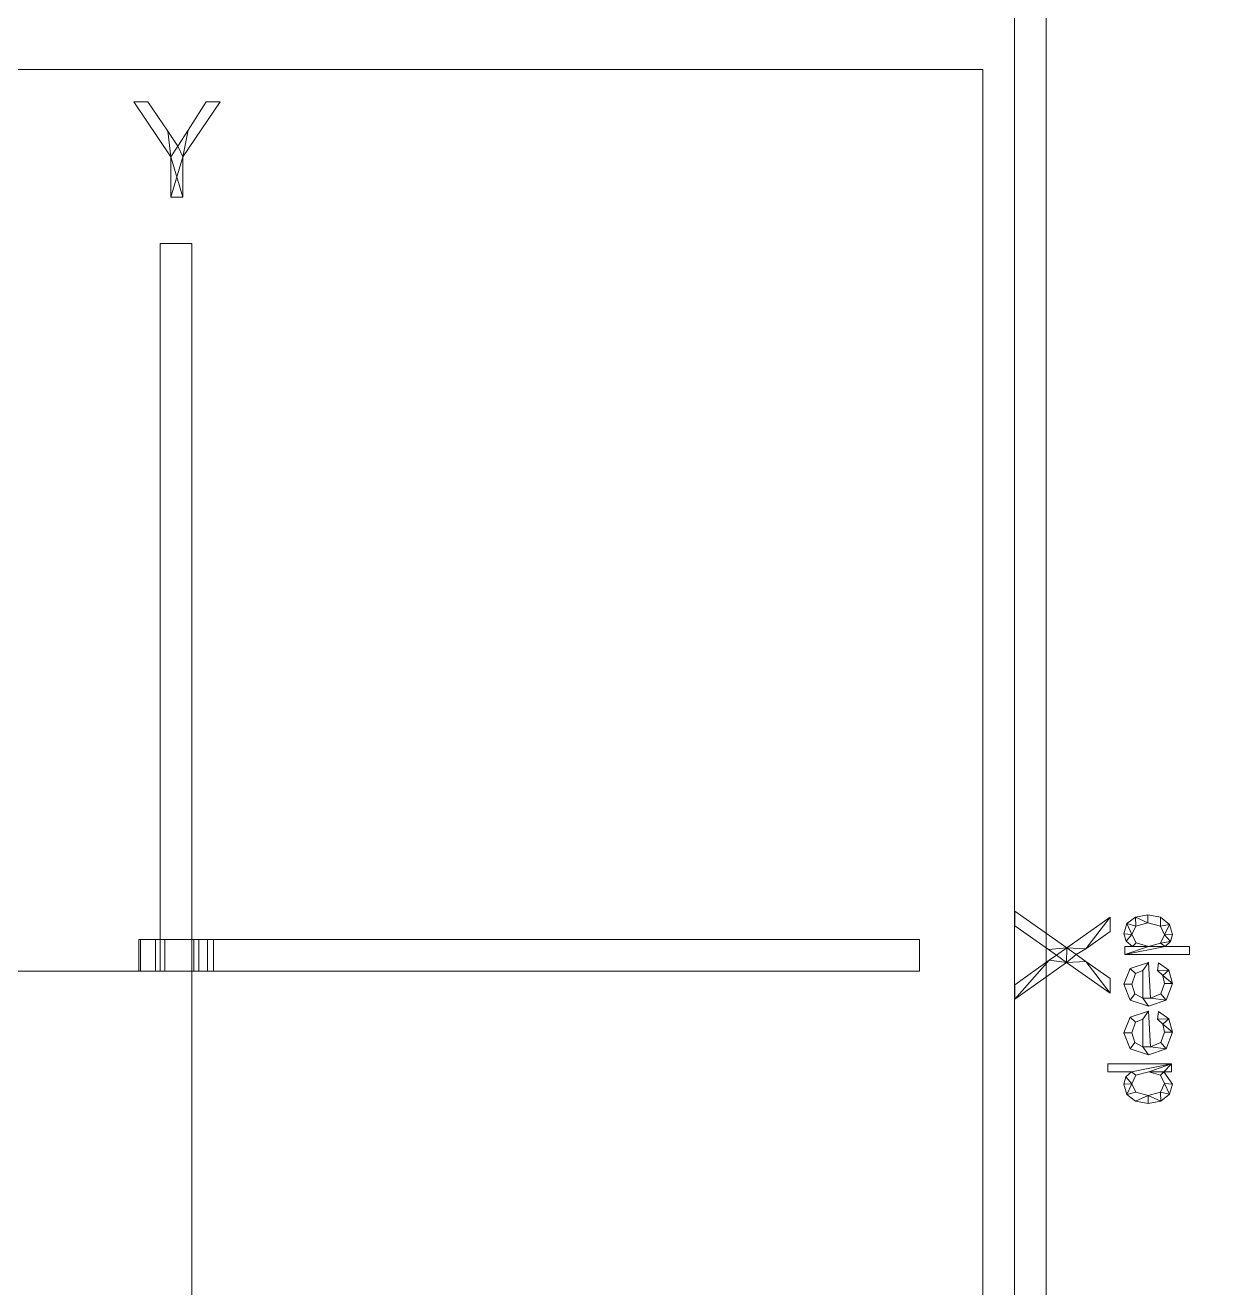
# Model space of a CAD drawing. Header units: millimetres. Extents: x -152400 to 152400, y -152400 to 152400.
# Drawn here: x 677.4 to 1058.4, y 4860 to 5258.9 of the extents above; entities that cross this region are included whole.
import ezdxf

# ---------------------------------------------------------------- set-up
doc = ezdxf.new("R2010")
doc.units = ezdxf.units.MM
doc.layers.add('A-FLOR', color=192, linetype='Continuous', lineweight=15)
doc.layers.add('A-GENM', color=13, linetype='Continuous', lineweight=9)

# ---------------------------------------------------------------- blocks, each defined once
blk = doc.blocks.new('db74ce14813eb0d5c54c8992806b22fb846ee34c - db74ce14813eb0d5c54c8992806b22fb846ee34c-2050854-Cover Sheet View')
at = {"layer": 'A-GENM'}
mesh = blk.add_polyface(dxfattribs=at)
corners = [(280, 1085, 870), (-280, 1085, 870), (-280, -1085, 870), (280, -1085, 870)]
mesh.append_faces([[corners[k] for k in face] for face in [(2, 3, 0, 1)]])
mesh = blk.add_polyface(dxfattribs=at)
corners = [(280, 1085), (280, -1085), (-280, -1085), (-280, 1085)]
mesh.append_faces([[corners[k] for k in face] for face in [(1, 2, 3, 0)]])
mesh = blk.add_polyface(dxfattribs=at)
corners = [(290, -1085, 900), (290, 1085, 900), (-280, 1085, 900), (-280, -1085, 900)]
mesh.append_faces([[corners[k] for k in face] for face in [(2, 3, 0, 1)]])
mesh = blk.add_polyface(dxfattribs=at)
corners = [(290, -1085, 870), (-280, -1085, 870), (-280, 1085, 870), (290, 1085, 870)]
mesh.append_faces([[corners[k] for k in face] for face in [(1, 2, 3, 0)]])
mesh = blk.add_polyface(dxfattribs=at)
corners = [(280, 1085, 870), (280, -1085, 870), (280, -1085), (280, 1085)]
mesh.append_faces([[corners[k] for k in face] for face in [(3, 0, 1, 2)]])
mesh = blk.add_polyface(dxfattribs=at)
corners = [(290, 1085, 900), (290, -1085, 900), (290, -1085, 870), (290, 1085, 870)]
mesh.append_faces([[corners[k] for k in face] for face in [(0, 1, 2, 3)]])
mesh = blk.add_polyface(dxfattribs=at)
corners = [(280, 0, 870), (280, 0, 80), (280, -1085, 80), (280, -1085, 870)]
mesh.append_faces([[corners[k] for k in face] for face in [(2, 3, 0, 1)]])
mesh = blk.add_polyface(dxfattribs=at)
corners = [(290, -1085, 870), (290, 0, 870), (280, 0, 870), (280, -1085, 870)]
mesh.append_faces([[corners[k] for k in face] for face in [(0, 1, 2, 3)]])
mesh = blk.add_polyface(dxfattribs=at)
corners = [(290, 0, 80), (290, -1085, 80), (280, -1085, 80), (280, 0, 80)]
mesh.append_faces([[corners[k] for k in face] for face in [(0, 1, 2, 3)]])
mesh = blk.add_polyface(dxfattribs=at)
corners = [(290, 0, 870), (290, -1085, 870), (290, -1085, 80), (290, 0, 80)]
mesh.append_faces([[corners[k] for k in face] for face in [(3, 0, 1, 2)]])
blk = doc.blocks.new('Default_XYZ_box - Default_XYZ_box-2050858-Cover Sheet View')
at = {"layer": 'A-GENM'}
for p, q in [((0, -270), (0, 230)), ((-230, 0), (230, 0)), ((0, 0, 190), (0, 0, -210))]:
    blk.add_line(p, q, dxfattribs=at)
at = {"layer": 'A-GENM', "transparency": 33554458}
mesh = blk.add_polyface(dxfattribs=at)
corners = [(250, 285, 40), (-250, 285, 40), (-250, -285, 40), (250, -285, 40)]
mesh.append_faces([[corners[k] for k in face] for face in [(2, 3, 0, 1)]])
mesh = blk.add_polyface(dxfattribs=at)
corners = [(250, 285), (250, -285), (-250, -285), (-250, 285)]
mesh.append_faces([[corners[k] for k in face] for face in [(1, 2, 3, 0)]])
mesh = blk.add_polyface(dxfattribs=at)
corners = [(-250, 285, 40), (250, 285, 40), (250, 285), (-250, 285)]
mesh.append_faces([[corners[k] for k in face] for face in [(0, 1, 2, 3)]])
mesh = blk.add_polyface(dxfattribs=at)
corners = [(250, 285, 40), (250, -285, 40), (250, -285), (250, 285)]
mesh.append_faces([[corners[k] for k in face] for face in [(0, 1, 2, 3)]])
at = {"layer": 'A-GENM'}
mesh = blk.add_polyface(dxfattribs=at)
corners = [(-6.57, 244.57, 10), (-2.8, 244.57, 10), (-2.8, 257.34, 10), (8.97, 274.71, 10), (4.53, 274.71, 10), (-1.18, 265.77, 10), (-4.4, 260.7, 10), (-7.61, 265.43, 10), (-13.9, 274.71, 10), (-18.34, 274.71, 10), (-6.57, 257.34, 10)]
mesh.append_faces([[corners[k] for k in face] for face in [(2, 0, 1)]], dxfattribs={"vtx0": -1})
mesh.append_faces([[corners[k] for k in face] for face in [(6, 2, 5)]], dxfattribs={"vtx0": -1, "vtx1": -1})
mesh.append_faces([[corners[k] for k in face] for face in [(10, 6, 7)]], dxfattribs={"vtx0": -1, "vtx2": -1})
mesh.append_faces([[corners[k] for k in face] for face in [(10, 0, 2, 6)]], dxfattribs={"vtx1": -1, "vtx2": -1, "vtx3": -1})
mesh.append_faces([[corners[k] for k in face] for face in [(3, 4, 5, 2)]], dxfattribs={"vtx2": -1})
mesh.append_faces([[corners[k] for k in face] for face in [(7, 8, 9, 10)]], dxfattribs={"vtx3": -1})
mesh = blk.add_polyface(dxfattribs=at)
corners = [(-6.57, 244.57), (-6.57, 257.34), (-18.34, 274.71), (-13.9, 274.71), (-7.61, 265.43), (-4.4, 260.7), (-1.18, 265.77), (4.53, 274.71), (8.97, 274.71), (-2.8, 257.34), (-2.8, 244.57)]
mesh.append_faces([[corners[k] for k in face] for face in [(1, 10, 0)]], dxfattribs={"vtx0": -1})
mesh.append_faces([[corners[k] for k in face] for face in [(5, 1, 4)]], dxfattribs={"vtx0": -1, "vtx1": -1})
mesh.append_faces([[corners[k] for k in face] for face in [(9, 5, 6)]], dxfattribs={"vtx0": -1, "vtx2": -1})
mesh.append_faces([[corners[k] for k in face] for face in [(9, 10, 1, 5)]], dxfattribs={"vtx1": -1, "vtx2": -1, "vtx3": -1})
mesh.append_faces([[corners[k] for k in face] for face in [(2, 3, 4, 1)]], dxfattribs={"vtx2": -1})
mesh.append_faces([[corners[k] for k in face] for face in [(6, 7, 8, 9)]], dxfattribs={"vtx3": -1})
mesh = blk.add_polyface(dxfattribs=at)
corners = [(-18.34, 274.71, 10), (-13.9, 274.71, 10), (-13.9, 274.71), (-18.34, 274.71)]
mesh.append_faces([[corners[k] for k in face] for face in [(0, 1, 2, 3)]])
mesh = blk.add_polyface(dxfattribs=at)
corners = [(-6.57, 257.34, 10), (-18.34, 274.71, 10), (-18.34, 274.71), (-6.57, 257.34)]
mesh.append_faces([[corners[k] for k in face] for face in [(0, 1, 2, 3)]])
mesh = blk.add_polyface(dxfattribs=at)
corners = [(-13.9, 274.71, 10), (-7.61, 265.43, 10), (-7.61, 265.43), (-13.9, 274.71)]
mesh.append_faces([[corners[k] for k in face] for face in [(0, 1, 2, 3)]])
mesh = blk.add_polyface(dxfattribs=at)
corners = [(8.97, 274.71, 10), (-2.8, 257.34, 10), (-2.8, 257.34), (8.97, 274.71)]
mesh.append_faces([[corners[k] for k in face] for face in [(0, 1, 2, 3)]])
mesh = blk.add_polyface(dxfattribs=at)
corners = [(-1.18, 265.77, 10), (4.53, 274.71, 10), (4.53, 274.71), (-1.18, 265.77)]
mesh.append_faces([[corners[k] for k in face] for face in [(0, 1, 2, 3)]])
mesh = blk.add_polyface(dxfattribs=at)
corners = [(4.53, 274.71, 10), (8.97, 274.71, 10), (8.97, 274.71), (4.53, 274.71)]
mesh.append_faces([[corners[k] for k in face] for face in [(3, 0, 1, 2)]])
mesh = blk.add_polyface(dxfattribs=at)
corners = [(-7.61, 265.43, 10), (-4.4, 260.7, 10), (-4.4, 260.7), (-7.61, 265.43)]
mesh.append_faces([[corners[k] for k in face] for face in [(3, 0, 1, 2)]])
mesh = blk.add_polyface(dxfattribs=at)
corners = [(-4.4, 260.7, 10), (-1.18, 265.77, 10), (-1.18, 265.77), (-4.4, 260.7)]
mesh.append_faces([[corners[k] for k in face] for face in [(3, 0, 1, 2)]])
mesh = blk.add_polyface(dxfattribs=at)
corners = [(-6.57, 244.57, 10), (-6.57, 257.34, 10), (-6.57, 257.34), (-6.57, 244.57)]
mesh.append_faces([[corners[k] for k in face] for face in [(0, 1, 2, 3)]])
mesh = blk.add_polyface(dxfattribs=at)
corners = [(-2.8, 257.34, 10), (-2.8, 244.57, 10), (-2.8, 244.57), (-2.8, 257.34)]
mesh.append_faces([[corners[k] for k in face] for face in [(0, 1, 2, 3)]])
mesh = blk.add_polyface(dxfattribs=at)
corners = [(-2.8, 244.57, 10), (-6.57, 244.57, 10), (-6.57, 244.57), (-2.8, 244.57)]
mesh.append_faces([[corners[k] for k in face] for face in [(3, 0, 1, 2)]])
mesh = blk.add_polyface(dxfattribs=at)
corners = [(0, 230, 10), (-10, 230, 10), (-10, 0, 10), (0, 0, 10)]
mesh.append_faces([[corners[k] for k in face] for face in [(3, 0, 1, 2)]])
mesh = blk.add_polyface(dxfattribs=at)
corners = [(0, 230), (0, 0), (-10, 0), (-10, 230)]
mesh.append_faces([[corners[k] for k in face] for face in [(1, 2, 3, 0)]])
mesh = blk.add_polyface(dxfattribs=at)
corners = [(-10, 0, 10), (-10, 230, 10), (-10, 230), (-10, 0)]
mesh.append_faces([[corners[k] for k in face] for face in [(0, 1, 2, 3)]])
mesh = blk.add_polyface(dxfattribs=at)
corners = [(-10, 230, 10), (0, 230, 10), (0, 230), (-10, 230)]
mesh.append_faces([[corners[k] for k in face] for face in [(0, 1, 2, 3)]])
mesh = blk.add_polyface(dxfattribs=at)
corners = [(0, 230, 10), (0, 0, 10), (0, 0), (0, 230)]
mesh.append_faces([[corners[k] for k in face] for face in [(0, 1, 2, 3)]])
mesh = blk.add_polyface(dxfattribs=at)
corners = [(260.09, 18.96, 10), (260.09, 14.38, 10), (270.79, 6.82, 10), (273.28, 5.05, 10), (271.01, 3.44, 10), (260.09, -4.3, 10), (260.09, -8.82, 10), (276.47, 2.8, 10), (290.23, -6.93, 10), (290.23, -2.35, 10), (282.56, 3.07, 10), (279.5, 5.24, 10), (282.51, 7.08, 10), (290.23, 12.56, 10), (290.23, 17.08, 10), (276.51, 7.35, 10)]
mesh.append_faces([[corners[k] for k in face] for face in [(7, 11, 15, 3)]], dxfattribs={"vtx0": -1, "vtx1": -1, "vtx2": -1, "vtx3": -1})
mesh.append_faces([[corners[k] for k in face] for face in [(15, 11, 12), (15, 2, 3), (7, 3, 4, 6)]], dxfattribs={"vtx0": -1, "vtx2": -1})
mesh.append_faces([[corners[k] for k in face] for face in [(5, 6, 4)]], dxfattribs={"vtx1": -1})
mesh.append_faces([[corners[k] for k in face] for face in [(7, 8, 10, 11)]], dxfattribs={"vtx1": -1, "vtx3": -1})
mesh.append_faces([[corners[k] for k in face] for face in [(0, 1, 2, 15), (8, 9, 10)]], dxfattribs={"vtx2": -1})
mesh.append_faces([[corners[k] for k in face] for face in [(12, 13, 14, 15)]], dxfattribs={"vtx3": -1})
mesh = blk.add_polyface(dxfattribs=at)
corners = [(260.09, 18.96), (276.51, 7.35), (290.23, 17.08), (290.23, 12.56), (282.51, 7.08), (279.5, 5.24), (282.56, 3.07), (290.23, -2.35), (290.23, -6.93), (276.47, 2.8), (260.09, -8.82), (260.09, -4.3), (271.01, 3.44), (273.28, 5.05), (270.79, 6.82), (260.09, 14.38)]
mesh.append_faces([[corners[k] for k in face] for face in [(1, 13, 14)]], dxfattribs={"vtx0": -1, "vtx2": -1})
mesh.append_faces([[corners[k] for k in face] for face in [(9, 12, 13, 1)]], dxfattribs={"vtx0": -1, "vtx2": -1, "vtx3": -1})
mesh.append_faces([[corners[k] for k in face] for face in [(0, 1, 14, 15)]], dxfattribs={"vtx1": -1})
mesh.append_faces([[corners[k] for k in face] for face in [(5, 6, 9, 1)]], dxfattribs={"vtx1": -1, "vtx2": -1, "vtx3": -1})
mesh.append_faces([[corners[k] for k in face] for face in [(4, 5, 1, 2)]], dxfattribs={"vtx1": -1, "vtx3": -1})
mesh.append_faces([[corners[k] for k in face] for face in [(10, 11, 12, 9), (2, 3, 4)]], dxfattribs={"vtx2": -1})
mesh.append_faces([[corners[k] for k in face] for face in [(6, 7, 8, 9)]], dxfattribs={"vtx3": -1})
mesh = blk.add_polyface(dxfattribs=at)
corners = [(260.09, 14.38, 10), (260.09, 18.96, 10), (260.09, 18.96), (260.09, 14.38)]
mesh.append_faces([[corners[k] for k in face] for face in [(3, 0, 1, 2)]])
mesh = blk.add_polyface(dxfattribs=at)
corners = [(260.09, 18.96, 10), (276.51, 7.35, 10), (276.51, 7.35), (260.09, 18.96)]
mesh.append_faces([[corners[k] for k in face] for face in [(0, 1, 2, 3)]])
mesh = blk.add_polyface(dxfattribs=at)
corners = [(276.51, 7.35, 10), (290.23, 17.08, 10), (290.23, 17.08), (276.51, 7.35)]
mesh.append_faces([[corners[k] for k in face] for face in [(0, 1, 2, 3)]])
mesh = blk.add_polyface(dxfattribs=at)
corners = [(290.23, 17.08, 10), (290.23, 12.56, 10), (290.23, 12.56), (290.23, 17.08)]
mesh.append_faces([[corners[k] for k in face] for face in [(0, 1, 2, 3)]])
mesh = blk.add_polyface(dxfattribs=at)
corners = [(315.27, 5.27, 5), (315.27, 7.78, 5), (307.66, 7.78, 5), (309.29, 9.37, 5), (309.94, 11.56, 5), (308.97, 14.74, 5), (306.2, 17.04, 5), (302.13, 17.83, 5), (298.26, 17.13, 5), (295.53, 15.05, 5), (294.55, 11.86, 5), (295.25, 9.52, 5), (297.33, 7.78, 5), (294.87, 7.78, 5), (294.87, 5.27, 5), (302.36, 7.78, 5), (298.42, 8.94, 5), (297.07, 11.61, 5), (298.34, 14.22, 5), (302.18, 15.32, 5), (306.14, 14.2, 5), (307.43, 11.51, 5), (306.19, 8.87, 5)]
mesh.append_faces([[corners[k] for k in face] for face in [(16, 12, 15), (6, 20, 5)]], dxfattribs={"vtx0": -1, "vtx1": -1})
mesh.append_faces([[corners[k] for k in face] for face in [(14, 2, 15)]], dxfattribs={"vtx0": -1, "vtx1": -1, "vtx2": -1})
mesh.append_faces([[corners[k] for k in face] for face in [(5, 20, 21, 4), (17, 10, 11)]], dxfattribs={"vtx0": -1, "vtx2": -1})
mesh.append_faces([[corners[k] for k in face] for face in [(7, 8, 19)]], dxfattribs={"vtx1": -1, "vtx2": -1})
mesh.append_faces([[corners[k] for k in face] for face in [(2, 3, 22, 15), (11, 12, 16, 17), (21, 22, 3, 4), (19, 20, 6, 7), (9, 10, 17, 18), (8, 9, 18, 19)]], dxfattribs={"vtx1": -1, "vtx3": -1})
mesh.append_faces([[corners[k] for k in face] for face in [(0, 1, 2, 14)]], dxfattribs={"vtx2": -1})
mesh.append_faces([[corners[k] for k in face] for face in [(12, 13, 14, 15)]], dxfattribs={"vtx2": -1, "vtx3": -1})
mesh = blk.add_polyface(dxfattribs=at)
corners = [(315.27, 5.27), (294.87, 5.27), (294.87, 7.78), (297.33, 7.78), (295.25, 9.52), (294.55, 11.86), (295.53, 15.05), (298.26, 17.13), (302.13, 17.83), (306.2, 17.04), (308.97, 14.74), (309.94, 11.56), (309.29, 9.37), (307.66, 7.78), (315.27, 7.78), (302.36, 7.78), (306.19, 8.87), (307.43, 11.51), (306.14, 14.2), (302.18, 15.32), (298.34, 14.22), (297.07, 11.61), (298.42, 8.94)]
mesh.append_faces([[corners[k] for k in face] for face in [(19, 8, 9, 18), (10, 17, 18, 9), (22, 3, 4, 21), (3, 22, 15)]], dxfattribs={"vtx0": -1, "vtx2": -1})
mesh.append_faces([[corners[k] for k in face] for face in [(17, 10, 11, 12)]], dxfattribs={"vtx0": -1, "vtx3": -1})
mesh.append_faces([[corners[k] for k in face] for face in [(5, 6, 21, 4)]], dxfattribs={"vtx1": -1, "vtx2": -1})
mesh.append_faces([[corners[k] for k in face] for face in [(15, 16, 13, 1)]], dxfattribs={"vtx1": -1, "vtx2": -1, "vtx3": -1})
mesh.append_faces([[corners[k] for k in face] for face in [(6, 7, 20, 21), (7, 8, 19, 20), (16, 17, 12, 13)]], dxfattribs={"vtx1": -1, "vtx3": -1})
mesh.append_faces([[corners[k] for k in face] for face in [(1, 2, 3, 15)]], dxfattribs={"vtx2": -1, "vtx3": -1})
mesh.append_faces([[corners[k] for k in face] for face in [(13, 14, 0, 1)]], dxfattribs={"vtx3": -1})
mesh = blk.add_polyface(dxfattribs=at)
corners = [(270.79, 6.82, 10), (260.09, 14.38, 10), (260.09, 14.38), (270.79, 6.82)]
mesh.append_faces([[corners[k] for k in face] for face in [(0, 1, 2, 3)]])
mesh = blk.add_polyface(dxfattribs=at)
corners = [(290.23, 12.56, 10), (282.51, 7.08, 10), (282.51, 7.08), (290.23, 12.56)]
mesh.append_faces([[corners[k] for k in face] for face in [(0, 1, 2, 3)]])
mesh = blk.add_polyface(dxfattribs=at)
corners = [(6.85, 10, 227.62), (-16.7, 10, 227.62), (-16.7, 10, 231.39), (2.24, 10, 231.39), (0.65, 10, 233.34), (-16.22, 10, 253.99), (-16.22, 10, 257.76), (4.97, 10, 257.76), (4.97, 10, 253.99), (-11.49, 10, 253.99), (-8.57, 10, 250.4), (6.85, 10, 231.53)]
mesh.append_faces([[corners[k] for k in face] for face in [(9, 6, 7, 8)]], dxfattribs={"vtx0": -1})
mesh.append_faces([[corners[k] for k in face] for face in [(11, 3, 4, 10)]], dxfattribs={"vtx0": -1, "vtx2": -1})
mesh.append_faces([[corners[k] for k in face] for face in [(3, 11, 0, 1)]], dxfattribs={"vtx0": -1, "vtx3": -1})
mesh.append_faces([[corners[k] for k in face] for face in [(4, 5, 10)]], dxfattribs={"vtx1": -1, "vtx2": -1})
mesh.append_faces([[corners[k] for k in face] for face in [(5, 6, 9, 10)]], dxfattribs={"vtx1": -1, "vtx3": -1})
mesh.append_faces([[corners[k] for k in face] for face in [(1, 2, 3)]], dxfattribs={"vtx2": -1})
mesh = blk.add_polyface(dxfattribs=at)
corners = [(-16.7, 10, 227.62), (6.85, 10, 227.62), (6.85, 0, 227.62), (-16.7, 0, 227.62)]
mesh.append_faces([[corners[k] for k in face] for face in [(0, 1, 2, 3)]])
mesh = blk.add_polyface(dxfattribs=at)
corners = [(-16.7, 10, 231.39), (-16.7, 10, 227.62), (-16.7, 0, 227.62), (-16.7, 0, 231.39)]
mesh.append_faces([[corners[k] for k in face] for face in [(0, 1, 2, 3)]])
mesh = blk.add_polyface(dxfattribs=at)
corners = [(2.24, 10, 231.39), (-16.7, 10, 231.39), (-16.7, 0, 231.39), (2.24, 0, 231.39)]
mesh.append_faces([[corners[k] for k in face] for face in [(0, 1, 2, 3)]])
mesh = blk.add_polyface(dxfattribs=at)
corners = [(-16.22, 10, 253.99), (0.65, 10, 233.34), (0.65, 0, 233.34), (-16.22, 0, 253.99)]
mesh.append_faces([[corners[k] for k in face] for face in [(0, 1, 2, 3)]])
mesh = blk.add_polyface(dxfattribs=at)
corners = [(-16.22, 10, 257.76), (-16.22, 10, 253.99), (-16.22, 0, 253.99), (-16.22, 0, 257.76)]
mesh.append_faces([[corners[k] for k in face] for face in [(0, 1, 2, 3)]])
mesh = blk.add_polyface(dxfattribs=at)
corners = [(4.97, 10, 257.76), (-16.22, 10, 257.76), (-16.22, 0, 257.76), (4.97, 0, 257.76)]
mesh.append_faces([[corners[k] for k in face] for face in [(0, 1, 2, 3)]])
mesh = blk.add_polyface(dxfattribs=at)
corners = [(-11.49, 10, 253.99), (4.97, 10, 253.99), (4.97, 0, 253.99), (-11.49, 0, 253.99)]
mesh.append_faces([[corners[k] for k in face] for face in [(0, 1, 2, 3)]])
mesh = blk.add_polyface(dxfattribs=at)
corners = [(-8.57, 10, 250.4), (-11.49, 10, 253.99), (-11.49, 0, 253.99), (-8.57, 0, 250.4)]
mesh.append_faces([[corners[k] for k in face] for face in [(3, 0, 1, 2)]])
mesh = blk.add_polyface(dxfattribs=at)
corners = [(0, 10, 205.55), (-10, 10, 205.55), (-10, 0, 205.55), (0, 0, 205.55)]
mesh.append_faces([[corners[k] for k in face] for face in [(3, 0, 1, 2)]])
mesh = blk.add_polyface(dxfattribs=at)
corners = [(0, 10), (0, 0), (-10, 0), (-10, 10)]
mesh.append_faces([[corners[k] for k in face] for face in [(2, 3, 0, 1)]])
mesh = blk.add_polyface(dxfattribs=at)
corners = [(-10, 10, 205.55), (0, 10, 205.55), (0, 10), (-10, 10)]
mesh.append_faces([[corners[k] for k in face] for face in [(3, 0, 1, 2)]])
mesh = blk.add_polyface(dxfattribs=at)
corners = [(-10, 0, 205.55), (-10, 10, 205.55), (-10, 10), (-10, 0)]
mesh.append_faces([[corners[k] for k in face] for face in [(3, 0, 1, 2)]])
mesh = blk.add_polyface(dxfattribs=at)
corners = [(6.85, 10, 231.53), (-8.57, 10, 250.4), (-8.57, 0, 250.4), (6.85, 0, 231.53)]
mesh.append_faces([[corners[k] for k in face] for face in [(0, 1, 2, 3)]])
mesh = blk.add_polyface(dxfattribs=at)
corners = [(230, 10, 10), (0, 10, 10), (0, 0, 10), (230, 0, 10)]
mesh.append_faces([[corners[k] for k in face] for face in [(3, 0, 1, 2)]])
mesh = blk.add_polyface(dxfattribs=at)
corners = [(230, 10), (230, 0), (0, 0), (0, 10)]
mesh.append_faces([[corners[k] for k in face] for face in [(1, 2, 3, 0)]])
mesh = blk.add_polyface(dxfattribs=at)
corners = [(0, 0, 10), (0, 10, 10), (0, 10), (0, 0)]
mesh.append_faces([[corners[k] for k in face] for face in [(0, 1, 2, 3)]])
mesh = blk.add_polyface(dxfattribs=at)
corners = [(0, 10, 10), (230, 10, 10), (230, 10), (0, 10)]
mesh.append_faces([[corners[k] for k in face] for face in [(0, 1, 2, 3)]])
mesh = blk.add_polyface(dxfattribs=at)
corners = [(0, 10, 205.55), (0, 0, 205.55), (0, 0), (0, 10)]
mesh.append_faces([[corners[k] for k in face] for face in [(3, 0, 1, 2)]])
mesh = blk.add_polyface(dxfattribs=at)
corners = [(0.65, 10, 233.34), (2.24, 10, 231.39), (2.24, 0, 231.39), (0.65, 0, 233.34)]
mesh.append_faces([[corners[k] for k in face] for face in [(0, 1, 2, 3)]])
mesh = blk.add_polyface(dxfattribs=at)
corners = [(4.97, 10, 253.99), (4.97, 10, 257.76), (4.97, 0, 257.76), (4.97, 0, 253.99)]
mesh.append_faces([[corners[k] for k in face] for face in [(0, 1, 2, 3)]])
mesh = blk.add_polyface(dxfattribs=at)
corners = [(6.85, 10, 227.62), (6.85, 10, 231.53), (6.85, 0, 231.53), (6.85, 0, 227.62)]
mesh.append_faces([[corners[k] for k in face] for face in [(3, 0, 1, 2)]])
mesh = blk.add_polyface(dxfattribs=at)
corners = [(230, 10, 10), (230, 0, 10), (230, 0), (230, 10)]
mesh.append_faces([[corners[k] for k in face] for face in [(0, 1, 2, 3)]])
mesh = blk.add_polyface(dxfattribs=at)
corners = [(273.28, 5.05, 10), (270.79, 6.82, 10), (270.79, 6.82), (273.28, 5.05)]
mesh.append_faces([[corners[k] for k in face] for face in [(3, 0, 1, 2)]])
mesh = blk.add_polyface(dxfattribs=at)
corners = [(271.01, 3.44, 10), (273.28, 5.05, 10), (273.28, 5.05), (271.01, 3.44)]
mesh.append_faces([[corners[k] for k in face] for face in [(3, 0, 1, 2)]])
mesh = blk.add_polyface(dxfattribs=at)
corners = [(282.51, 7.08, 10), (279.5, 5.24, 10), (279.5, 5.24), (282.51, 7.08)]
mesh.append_faces([[corners[k] for k in face] for face in [(0, 1, 2, 3)]])
mesh = blk.add_polyface(dxfattribs=at)
corners = [(279.5, 5.24, 10), (282.56, 3.07, 10), (282.56, 3.07), (279.5, 5.24)]
mesh.append_faces([[corners[k] for k in face] for face in [(0, 1, 2, 3)]])
mesh = blk.add_polyface(dxfattribs=at)
corners = [(315.27, 5.27, 5), (294.87, 5.27, 5), (294.87, 5.27), (315.27, 5.27)]
mesh.append_faces([[corners[k] for k in face] for face in [(0, 1, 2, 3)]])
mesh = blk.add_polyface(dxfattribs=at)
corners = [(307.66, 7.78, 5), (315.27, 7.78, 5), (315.27, 7.78), (307.66, 7.78)]
mesh.append_faces([[corners[k] for k in face] for face in [(0, 1, 2, 3)]])
mesh = blk.add_polyface(dxfattribs=at)
corners = [(6.85, 0, 227.62), (6.85, 0, 231.53), (-8.57, 0, 250.4), (-11.49, 0, 253.99), (4.97, 0, 253.99), (4.97, 0, 257.76), (-16.22, 0, 257.76), (-16.22, 0, 253.99), (0.65, 0, 233.34), (2.24, 0, 231.39), (-16.7, 0, 231.39), (-16.7, 0, 227.62)]
mesh.append_faces([[corners[k] for k in face] for face in [(9, 1, 8)]], dxfattribs={"vtx0": -1, "vtx1": -1})
mesh.append_faces([[corners[k] for k in face] for face in [(2, 7, 8, 1), (3, 6, 7, 2)]], dxfattribs={"vtx0": -1, "vtx2": -1})
mesh.append_faces([[corners[k] for k in face] for face in [(10, 11, 9), (5, 6, 3, 4)]], dxfattribs={"vtx1": -1})
mesh.append_faces([[corners[k] for k in face] for face in [(0, 1, 9, 11)]], dxfattribs={"vtx1": -1, "vtx2": -1})
mesh = blk.add_polyface(dxfattribs=at)
corners = [(0, 0, 10), (-10, 0, 10), (-10, 0), (0, 0)]
mesh.append_faces([[corners[k] for k in face] for face in [(0, 1, 2, 3)]])
mesh = blk.add_polyface(dxfattribs=at)
corners = [(0, 0, 205.55), (-10, 0, 205.55), (-10, 0), (0, 0)]
mesh.append_faces([[corners[k] for k in face] for face in [(3, 0, 1, 2)]])
mesh = blk.add_polyface(dxfattribs=at)
corners = [(260.09, -4.3, 10), (271.01, 3.44, 10), (271.01, 3.44), (260.09, -4.3)]
mesh.append_faces([[corners[k] for k in face] for face in [(3, 0, 1, 2)]])
mesh = blk.add_polyface(dxfattribs=at)
corners = [(276.47, 2.8, 10), (260.09, -8.82, 10), (260.09, -8.82), (276.47, 2.8)]
mesh.append_faces([[corners[k] for k in face] for face in [(0, 1, 2, 3)]])
mesh = blk.add_polyface(dxfattribs=at)
corners = [(290.23, -6.93, 10), (276.47, 2.8, 10), (276.47, 2.8), (290.23, -6.93)]
mesh.append_faces([[corners[k] for k in face] for face in [(0, 1, 2, 3)]])
mesh = blk.add_polyface(dxfattribs=at)
corners = [(282.56, 3.07, 10), (290.23, -2.35, 10), (290.23, -2.35), (282.56, 3.07)]
mesh.append_faces([[corners[k] for k in face] for face in [(0, 1, 2, 3)]])
mesh = blk.add_polyface(dxfattribs=at)
corners = [(305.23, 0.22, 5), (306.9, -1.4, 5), (307.43, -3.86, 5), (306.29, -7.1, 5), (303.03, -8.54, 5), (302.35, 2.76, 5), (296.6, 0.85, 5), (294.55, -4.05, 5), (296.6, -9.11, 5), (302.37, -11.05, 5), (307.95, -9.12, 5), (309.94, -3.91, 5), (308.78, 0.38, 5), (305.54, 2.68, 5), (300.52, -8.54, 5), (298, -7.16, 5), (297.07, -4.06, 5), (298.24, -0.76, 5), (300.52, 0.25, 5)]
mesh.append_faces([[corners[k] for k in face] for face in [(4, 10, 3)]], dxfattribs={"vtx0": -1, "vtx1": -1})
mesh.append_faces([[corners[k] for k in face] for face in [(17, 6, 7, 16), (18, 5, 6, 17), (11, 2, 3, 10)]], dxfattribs={"vtx0": -1, "vtx2": -1})
mesh.append_faces([[corners[k] for k in face] for face in [(9, 10, 4, 14)]], dxfattribs={"vtx1": -1, "vtx2": -1, "vtx3": -1})
mesh.append_faces([[corners[k] for k in face] for face in [(15, 16, 7, 8), (4, 5, 18, 14), (8, 9, 14, 15), (11, 12, 1, 2)]], dxfattribs={"vtx1": -1, "vtx3": -1})
mesh.append_faces([[corners[k] for k in face] for face in [(12, 13, 0, 1)]], dxfattribs={"vtx3": -1})
mesh = blk.add_polyface(dxfattribs=at)
corners = [(305.23, 0.22), (305.54, 2.68), (308.78, 0.38), (309.94, -3.91), (307.95, -9.12), (302.37, -11.05), (296.6, -9.11), (294.55, -4.05), (296.6, 0.85), (302.35, 2.76), (303.03, -8.54), (306.29, -7.1), (307.43, -3.86), (306.9, -1.4), (300.52, -8.54), (300.52, 0.25), (298.24, -0.76), (297.07, -4.06), (298, -7.16)]
mesh.append_faces([[corners[k] for k in face] for face in [(13, 3, 12)]], dxfattribs={"vtx0": -1, "vtx1": -1})
mesh.append_faces([[corners[k] for k in face] for face in [(15, 9, 10, 14), (14, 5, 6, 18), (4, 10, 11), (18, 6, 7, 17)]], dxfattribs={"vtx0": -1, "vtx2": -1})
mesh.append_faces([[corners[k] for k in face] for face in [(10, 4, 5, 14)]], dxfattribs={"vtx0": -1, "vtx2": -1, "vtx3": -1})
mesh.append_faces([[corners[k] for k in face] for face in [(11, 12, 3, 4), (2, 3, 13, 0), (16, 17, 7, 8), (8, 9, 15, 16)]], dxfattribs={"vtx1": -1, "vtx3": -1})
mesh.append_faces([[corners[k] for k in face] for face in [(0, 1, 2)]], dxfattribs={"vtx2": -1})
mesh = blk.add_polyface(dxfattribs=at)
corners = [(296.6, 0.85, 5), (302.35, 2.76, 5), (302.35, 2.76), (296.6, 0.85)]
mesh.append_faces([[corners[k] for k in face] for face in [(3, 0, 1, 2)]])
mesh = blk.add_polyface(dxfattribs=at)
corners = [(302.35, 2.76, 5), (303.03, -8.54, 5), (303.03, -8.54), (302.35, 2.76)]
mesh.append_faces([[corners[k] for k in face] for face in [(3, 0, 1, 2)]])
mesh = blk.add_polyface(dxfattribs=at)
corners = [(230, 0, 10), (0, 0, 10), (0, 0), (230, 0)]
mesh.append_faces([[corners[k] for k in face] for face in [(0, 1, 2, 3)]])
mesh = blk.add_polyface(dxfattribs=at)
corners = [(290.23, -2.35, 10), (290.23, -6.93, 10), (290.23, -6.93), (290.23, -2.35)]
mesh.append_faces([[corners[k] for k in face] for face in [(0, 1, 2, 3)]])
mesh = blk.add_polyface(dxfattribs=at)
corners = [(260.09, -8.82, 10), (260.09, -4.3, 10), (260.09, -4.3), (260.09, -8.82)]
mesh.append_faces([[corners[k] for k in face] for face in [(0, 1, 2, 3)]])
mesh = blk.add_polyface(dxfattribs=at)
corners = [(307.95, -9.12, 5), (302.37, -11.05, 5), (302.37, -11.05), (307.95, -9.12)]
mesh.append_faces([[corners[k] for k in face] for face in [(3, 0, 1, 2)]])
mesh = blk.add_polyface(dxfattribs=at)
corners = [(305.23, -15.16, 5), (306.9, -16.78, 5), (307.43, -19.24, 5), (306.29, -22.48, 5), (303.03, -23.92, 5), (302.35, -12.62, 5), (296.6, -14.53, 5), (294.55, -19.44, 5), (296.6, -24.49, 5), (302.37, -26.43, 5), (307.95, -24.51, 5), (309.94, -19.29, 5), (308.78, -15, 5), (305.54, -12.7, 5), (300.52, -23.92, 5), (298, -22.54, 5), (297.07, -19.45, 5), (298.24, -16.14, 5), (300.52, -15.13, 5)]
mesh.append_faces([[corners[k] for k in face] for face in [(4, 10, 3)]], dxfattribs={"vtx0": -1, "vtx1": -1})
mesh.append_faces([[corners[k] for k in face] for face in [(17, 6, 7, 16), (18, 5, 6, 17), (11, 2, 3, 10)]], dxfattribs={"vtx0": -1, "vtx2": -1})
mesh.append_faces([[corners[k] for k in face] for face in [(9, 10, 4, 14)]], dxfattribs={"vtx1": -1, "vtx2": -1, "vtx3": -1})
mesh.append_faces([[corners[k] for k in face] for face in [(15, 16, 7, 8), (4, 5, 18, 14), (8, 9, 14, 15), (11, 12, 1, 2)]], dxfattribs={"vtx1": -1, "vtx3": -1})
mesh.append_faces([[corners[k] for k in face] for face in [(12, 13, 0, 1)]], dxfattribs={"vtx3": -1})
mesh = blk.add_polyface(dxfattribs=at)
corners = [(305.23, -15.16), (305.54, -12.7), (308.78, -15), (309.94, -19.29), (307.95, -24.51), (302.37, -26.43), (296.6, -24.49), (294.55, -19.44), (296.6, -14.53), (302.35, -12.62), (303.03, -23.92), (306.29, -22.48), (307.43, -19.24), (306.9, -16.78), (300.52, -23.92), (300.52, -15.13), (298.24, -16.14), (297.07, -19.45), (298, -22.54)]
mesh.append_faces([[corners[k] for k in face] for face in [(13, 3, 12)]], dxfattribs={"vtx0": -1, "vtx1": -1})
mesh.append_faces([[corners[k] for k in face] for face in [(15, 9, 10, 14), (14, 5, 6, 18), (4, 10, 11), (18, 6, 7, 17)]], dxfattribs={"vtx0": -1, "vtx2": -1})
mesh.append_faces([[corners[k] for k in face] for face in [(10, 4, 5, 14)]], dxfattribs={"vtx0": -1, "vtx2": -1, "vtx3": -1})
mesh.append_faces([[corners[k] for k in face] for face in [(11, 12, 3, 4), (2, 3, 13, 0), (16, 17, 7, 8), (8, 9, 15, 16)]], dxfattribs={"vtx1": -1, "vtx3": -1})
mesh.append_faces([[corners[k] for k in face] for face in [(0, 1, 2)]], dxfattribs={"vtx2": -1})
mesh = blk.add_polyface(dxfattribs=at)
corners = [(296.6, -14.53, 5), (302.35, -12.62, 5), (302.35, -12.62), (296.6, -14.53)]
mesh.append_faces([[corners[k] for k in face] for face in [(0, 1, 2, 3)]])
mesh = blk.add_polyface(dxfattribs=at)
corners = [(302.35, -12.62, 5), (303.03, -23.92, 5), (303.03, -23.92), (302.35, -12.62)]
mesh.append_faces([[corners[k] for k in face] for face in [(0, 1, 2, 3)]])
mesh = blk.add_polyface(dxfattribs=at)
corners = [(307.95, -24.51, 5), (302.37, -26.43, 5), (302.37, -26.43), (307.95, -24.51)]
mesh.append_faces([[corners[k] for k in face] for face in [(0, 1, 2, 3)]])
mesh = blk.add_polyface(dxfattribs=at)
corners = [(309.62, -31.77, 5), (309.62, -29.26, 5), (289.53, -29.26, 5), (289.53, -31.77, 5), (297.02, -31.77, 5), (295.24, -33.42, 5), (294.55, -35.74, 5), (295.51, -38.95, 5), (298.26, -41.1, 5), (302.26, -41.82, 5), (306.26, -41.04, 5), (308.97, -38.84, 5), (309.94, -35.73, 5), (307.25, -31.77, 5), (302.25, -39.31, 5), (298.31, -38.25, 5), (297.07, -35.6, 5), (298.37, -32.88, 5), (302.44, -31.77, 5), (306.2, -32.86, 5), (307.43, -35.5, 5), (306.14, -38.17, 5)]
mesh.append_faces([[corners[k] for k in face] for face in [(16, 7, 15)]], dxfattribs={"vtx0": -1, "vtx1": -1})
mesh.append_faces([[corners[k] for k in face] for face in [(14, 9, 10, 21), (11, 20, 21, 10), (15, 7, 8, 14), (14, 8, 9), (20, 11, 12), (13, 19, 20, 12), (17, 4, 5, 16)]], dxfattribs={"vtx0": -1, "vtx2": -1})
mesh.append_faces([[corners[k] for k in face] for face in [(4, 17, 18, 1)]], dxfattribs={"vtx0": -1, "vtx2": -1, "vtx3": -1})
mesh.append_faces([[corners[k] for k in face] for face in [(6, 7, 16, 5)]], dxfattribs={"vtx1": -1, "vtx2": -1})
mesh.append_faces([[corners[k] for k in face] for face in [(18, 19, 13, 1)]], dxfattribs={"vtx1": -1, "vtx2": -1, "vtx3": -1})
mesh.append_faces([[corners[k] for k in face] for face in [(13, 0, 1), (2, 3, 4, 1)]], dxfattribs={"vtx2": -1})
mesh = blk.add_polyface(dxfattribs=at)
corners = [(309.62, -31.77), (307.25, -31.77), (309.94, -35.73), (308.97, -38.84), (306.26, -41.04), (302.26, -41.82), (298.26, -41.1), (295.51, -38.95), (294.55, -35.74), (295.24, -33.42), (297.02, -31.77), (289.53, -31.77), (289.53, -29.26), (309.62, -29.26), (302.25, -39.31), (306.14, -38.17), (307.43, -35.5), (306.2, -32.86), (302.44, -31.77), (298.37, -32.88), (297.07, -35.6), (298.31, -38.25)]
mesh.append_faces([[corners[k] for k in face] for face in [(18, 1, 17)]], dxfattribs={"vtx0": -1, "vtx1": -1})
mesh.append_faces([[corners[k] for k in face] for face in [(3, 15, 16, 2), (4, 14, 15, 3), (20, 8, 9)]], dxfattribs={"vtx0": -1, "vtx2": -1})
mesh.append_faces([[corners[k] for k in face] for face in [(14, 4, 5, 6)]], dxfattribs={"vtx0": -1, "vtx3": -1})
mesh.append_faces([[corners[k] for k in face] for face in [(18, 19, 10, 13)]], dxfattribs={"vtx1": -1, "vtx2": -1, "vtx3": -1})
mesh.append_faces([[corners[k] for k in face] for face in [(16, 17, 1, 2), (9, 10, 19, 20), (7, 8, 20, 21), (6, 7, 21, 14)]], dxfattribs={"vtx1": -1, "vtx3": -1})
mesh.append_faces([[corners[k] for k in face] for face in [(13, 0, 1, 18)]], dxfattribs={"vtx2": -1, "vtx3": -1})
mesh.append_faces([[corners[k] for k in face] for face in [(10, 11, 12, 13)]], dxfattribs={"vtx3": -1})
mesh = blk.add_polyface(dxfattribs=at)
corners = [(289.53, -29.26, 5), (309.62, -29.26, 5), (309.62, -29.26), (289.53, -29.26)]
mesh.append_faces([[corners[k] for k in face] for face in [(0, 1, 2, 3)]])
mesh = blk.add_polyface(dxfattribs=at)
corners = [(297.02, -31.77, 5), (289.53, -31.77, 5), (289.53, -31.77), (297.02, -31.77)]
mesh.append_faces([[corners[k] for k in face] for face in [(0, 1, 2, 3)]])

msp = doc.modelspace()

# ---------------------------------------------------------------- block references
at = {"layer": 'A-GENM'}
for name, p in [('db74ce14813eb0d5c54c8992806b22fb846ee34c - db74ce14813eb0d5c54c8992806b22fb846ee34c-2050854-Cover Sheet View', (710, 5550)), ('Default_XYZ_box - Default_XYZ_box-2050858-Cover Sheet View', (730, 4960, 900))]:
    msp.add_blockref(name, p, dxfattribs=at)

# ---------------------------------------------------------------- meshes
at = {"layer": 'A-FLOR', "lineweight": 18}
mesh = msp.add_polyface(dxfattribs=at)
corners = [(427, 7145), (3741, 7145), (3741, 4457), (427, 4457)]
mesh.append_faces([[corners[k] for k in face] for face in [(3, 0, 1, 2)]])
mesh = msp.add_polyface(dxfattribs=at)
corners = [(427, 7145, 1), (427, 4457, 1), (3741, 4457, 1), (3741, 7145, 1)]
mesh.append_faces([[corners[k] for k in face] for face in [(2, 3, 0, 1)]])

doc.saveas('drawing.dxf')
